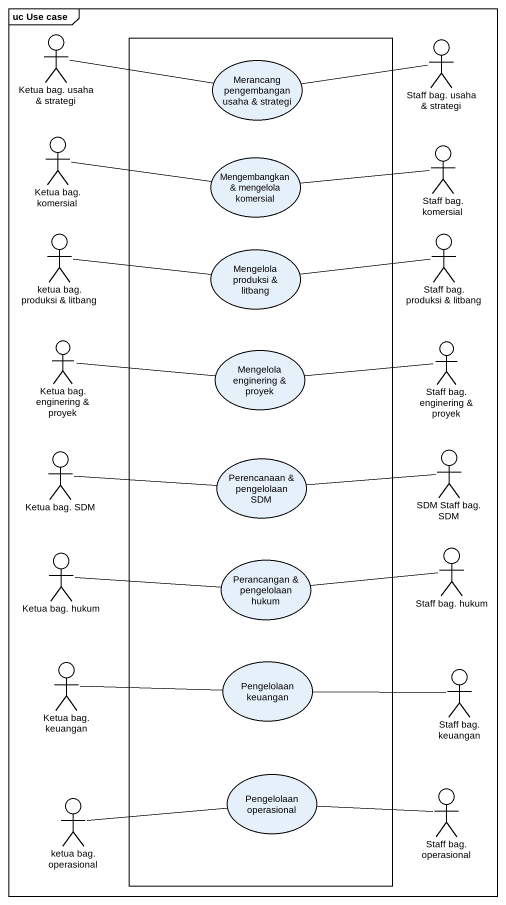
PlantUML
@startuml
mainframe uc Use case
actor "Ketua bag. usaha & strategi" as Ketua_bag_usaha_strategi
rectangle " " as rectangle1 {
  usecase "Merancang pengembangan usaha & strategi" as Merancang_pengembangan
  usecase "Mengembangkan & mengelola komersial" as Mengembangkan_mengelola
  usecase "Mengelola produksi & litbang" as Mengelola_produksi_litbang
  usecase "Mengelola enginering & proyek" as Mengelola_enginering_proyek
  usecase "Perencanaan & pengelolaan SDM" as Perencanaan_pengelolaan_SDM
  usecase "Perancangan & pengelolaan hukum" as Perancangan_pengelolaan
  usecase "Pengelolaan keuangan" as Pengelolaan_keuangan
  usecase "Pengelolaan operasional" as Pengelolaan_operasional
}
actor "Staff bag. usaha & strategi" as Staff_bag_usaha_strategi
actor "Ketua bag. komersial" as Ketua_bag_komersial
actor "Staff bag. komersial" as Staff_bag_komersial
actor "ketua bag. produksi & litbang" as ketua_bag_produksi_litbang
actor "Staff bag. produksi & litbang" as Staff_bag_produksi_litbang
actor "Ketua bag. enginering & proyek" as Ketua_bag_enginering_proyek
actor "Staff bag. enginering & proyek" as Staff_bag_enginering_proyek
actor "Ketua bag. SDM" as Ketua_bag_SDM
actor "SDM Staff bag. SDM" as SDM_Staff_bag_SDM
actor "Ketua bag. hukum" as Ketua_bag_hukum
actor "Staff bag. hukum" as Staff_bag_hukum
actor "Ketua bag. keuangan" as Ketua_bag_keuangan
actor "Staff bag. keuangan" as Staff_bag_keuangan
actor "ketua bag. operasional" as ketua_bag_operasional
actor "Staff bag. operasional" as Staff_bag_operasional
Ketua_bag_usaha_strategi -right- Merancang_pengembangan
Merancang_pengembangan -right- Staff_bag_usaha_strategi
Ketua_bag_komersial -right- Mengembangkan_mengelola
Staff_bag_komersial -left- Mengembangkan_mengelola
ketua_bag_produksi_litbang -right- Mengelola_produksi_litbang
Staff_bag_produksi_litbang -left- Mengelola_produksi_litbang
Ketua_bag_enginering_proyek -right- Mengelola_enginering_proyek
Staff_bag_enginering_proyek -left- Mengelola_enginering_proyek
Ketua_bag_SDM -right- Perencanaan_pengelolaan_SDM
SDM_Staff_bag_SDM -left- Perencanaan_pengelolaan_SDM
Ketua_bag_hukum -right- Perancangan_pengelolaan
Staff_bag_hukum -left- Perancangan_pengelolaan
Ketua_bag_keuangan -right- Pengelolaan_keuangan
Pengelolaan_keuangan -right- Staff_bag_keuangan
Pengelolaan_operasional -left- ketua_bag_operasional
Pengelolaan_operasional -right- Staff_bag_operasional
@enduml
